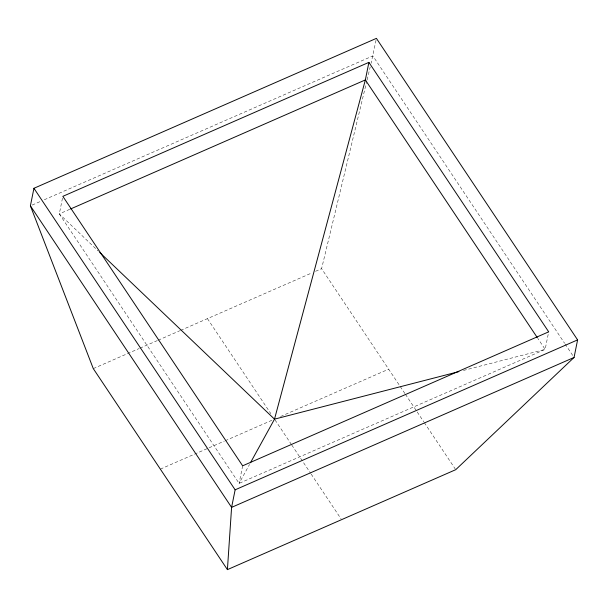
<?xml version="1.0" encoding="UTF-8"?>
<svg xmlns="http://www.w3.org/2000/svg" width="608" height="608" viewBox="0 0 608 608"><rect width="100%" height="100%" fill="white"/><g stroke="black" fill="none" stroke-linecap="round" stroke-linejoin="round"><path stroke-width="0.46" stroke-dasharray="3.04 2.28" d="M62.472 198.193L59.303 213.902L239.104 483.375L545.156 349.387L548.697 331.839M242.645 465.819L239.104 483.375L249.546 464.436M376.033 40.212L371.093 63.285M404.905 393.52L321.594 268.668L366.875 80.78M367.095 79.861L370.204 66.964M32.14 205.078L40.827 201.271M44.308 199.751L372.864 55.913L564.581 343.246M69.738 209.334L59.303 213.902L98.367 251.157M93.282 368.615L139.118 348.551M139.984 348.171L157.282 340.602M158.148 340.222L179.763 330.752M180.629 330.38L312.079 272.832M315.537 271.312L321.594 268.668M160.352 469.125L224.344 441.112M225.211 440.732L272.772 419.908M280.562 416.503L388.656 369.178M463.501 370.439L545.156 349.387L537.799 338.36M565.106 344.029L573.01 355.87M405.422 394.303L423.761 421.785M424.285 422.575L455.202 468.905M207.442 318.638L270.834 413.653M275.029 419.938L291.27 444.281M291.794 445.064L310.658 473.336M311.182 474.118L341.042 518.875"/><path stroke-width="0.91" d="M227.415 569.635L231.595 507.376L235.136 489.82L33.942 188.29L376.405 38.365L577.6 339.895L574.058 357.451L455.726 469.688L227.415 569.635L93.282 368.615L30.4 205.838L33.942 188.29M368.896 62.366L548.697 331.839L242.645 465.819L62.844 196.346L368.896 62.366L365.355 79.922L274.504 419.155L250.45 462.787M70.612 208.954L365.355 79.922L537.267 337.569M235.136 489.82L577.6 339.895M574.058 357.451L231.595 507.376L30.4 205.838M458.911 371.617L274.504 419.155L99.742 252.464"/></g></svg>
